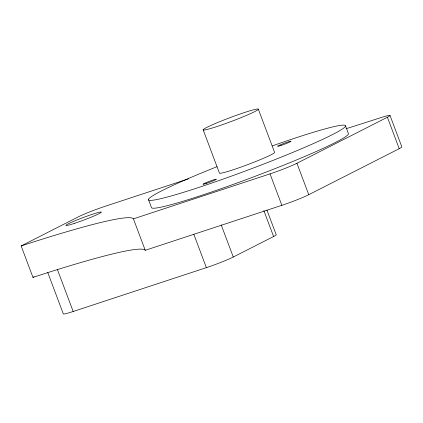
<?xml version="1.0" encoding="UTF-8"?>
<svg xmlns="http://www.w3.org/2000/svg" width="423" height="423" viewBox="0 0 423 423"><rect width="100%" height="100%" fill="white"/><g stroke="black" fill="none" stroke-linecap="round" stroke-linejoin="round"><path stroke-width="0.63" d="M390.032 115.5L401.85 146.94A21.044 1.433 -20.6 0 1 399.222 148.69L308.758 194.702A21.044 1.433 -20.6 0 1 281.85 205.324L145.242 250.294A254.101 17.285 -20.6 0 0 48.925 272.253L32.968 277.382L21.15 245.937L78.181 216.93A21.044 1.433 -20.6 0 1 105.089 206.308L188.362 178.892M32.968 277.382L34.12 276.795M21.15 245.937L37.108 240.809A254.101 17.285 -20.6 0 1 133.425 218.85L270.033 173.879A21.044 1.433 -20.6 0 0 296.941 163.257L387.405 117.245L399.222 148.69M47.751 272.481L63.307 313.861A21.044 1.433 -20.6 0 0 73.179 311.492L206.366 267.643A21.044 1.433 -20.6 0 0 233.274 257.02L273.591 236.52A21.044 1.433 -20.6 0 0 276.219 234.77L266.934 210.067M346.072 128.756L380.161 117.869A21.044 1.433 -20.6 0 1 387.405 117.245M345.528 125.901L348.483 133.763A105.216 7.154 -20.6 0 1 250.072 178.21A105.216 7.154 -20.6 0 1 151.439 207.455L148.484 199.593M296.941 163.257L308.758 194.702M258.342 109.197A29.462 2.004 -20.6 0 1 216.988 126.514A29.462 2.004 -20.6 0 1 216.936 122.829A29.462 2.004 -20.6 0 1 258.342 109.197L274.596 152.428A29.462 2.004 -20.6 0 1 247.037 164.875A29.462 2.004 -20.6 0 1 219.421 173.065L203.172 129.829M270.033 173.879L281.85 205.324M263.841 210.575L273.591 236.52M221.203 224.904L233.274 257.02M193.829 234.294L206.366 267.643M133.425 218.85L145.242 250.294M57.391 269.493L73.179 311.492M272.401 145.866A105.216 7.154 -20.6 0 1 328.645 136.502A105.216 7.154 -20.6 0 1 168.169 196.806A105.216 7.154 -20.6 0 1 216.988 166.694M74.786 223.254A18.94 1.29 -20.6 0 0 101.372 212.119A18.94 1.29 -20.6 0 0 74.755 220.88A18.94 1.29 -20.6 0 0 74.786 223.254M206.297 183.45A7.154 0.486 -20.6 0 0 216.343 179.246A7.154 0.486 -20.6 0 0 206.287 182.556A7.154 0.486 -20.6 0 0 206.297 183.45M281.031 145.443A7.154 0.486 -20.6 0 0 291.072 141.24A7.154 0.486 -20.6 0 0 281.015 144.55A7.154 0.486 -20.6 0 0 281.031 145.443"/></g></svg>
